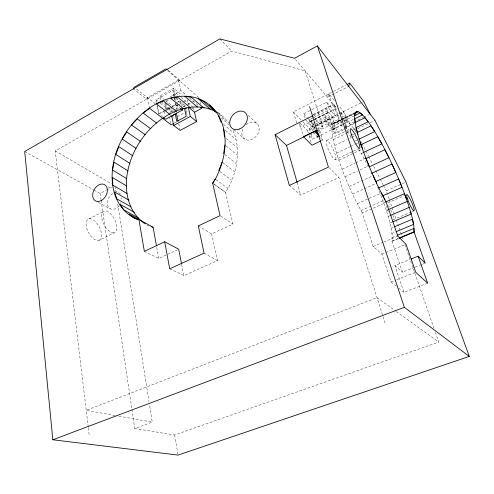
<?xml version="1.0" encoding="UTF-8"?>
<svg xmlns="http://www.w3.org/2000/svg" width="494" height="494" viewBox="0 0 494 494"><rect width="100%" height="100%" fill="white"/><g stroke="black" fill="none" stroke-linecap="round" stroke-linejoin="round"><path stroke-width="0.37" stroke-dasharray="2.47 1.85" d="M414.528 267.396L402.468 272.169L391.989 241.282L392.137 235.218A67.456 12.918 65.7 0 0 377.737 187.473M334.179 100.313L328.769 93.829L327.405 97.256L348.708 86.394M168.306 70.339L179.878 80.405L178.587 79.997L147.428 97.645L146.595 99.232L133.306 88.858M198.31 225.894L211.66 233.934L232.946 224.06L225.474 192.24L228.574 187.504A66.357 49.857 -55.9 0 0 233.075 130.564M88.247 427.106L55.223 150.923L231.68 51.098L305.138 70.87L323.039 127.353L318.216 129.737M160.692 99.671L159.945 95.966L173.641 88.253L181.656 95.021M173.808 96.231L173.493 94.743L180.909 90.593L186.114 95.027M170.325 96.762L174.913 94.2L176.636 95.632M166.157 101.153L168.17 100.029M164.916 109.032L167.312 107.704L172.443 111.792M176.728 102.493L179.779 100.807M157.111 106.377L158.58 113.787L163.804 110.903M164.459 110.545L169.677 107.655M172.289 106.216L175.549 104.413L181.279 109.081M158.58 113.787L158.969 114.089L164.187 111.206M164.842 110.847L170.059 107.964M170.708 107.606L175.926 104.722M177.97 105.037L173.937 107.26L164.607 99.732M178.643 104.666L182.675 102.443M183.348 102.073L187.38 99.85L188.517 104.95M169.806 112.502L174.876 109.717M175.506 109.372L176.772 108.674L178.322 109.927M183.126 106.772L185.108 105.685L185.435 107.161M179.828 108.723L182.521 107.247M183.194 106.877L187.232 104.666M187.905 104.296L191.938 102.079M192.611 101.715L193.957 100.974M177.235 116.609L184.398 112.706M185.046 112.354L188.307 110.582M191.561 108.803L192.864 108.1M174.363 123.136L176.272 122.104M94.051 190.079L100.109 193.45L106.136 190.301M106.803 189.949L111.49 187.504M296.684 122.833L293.417 111.903L332.826 91.754M333.499 91.409L345.658 85.19M88.895 218.928L104.29 211.08M305.026 117.838L303.773 113.756L311.189 109.995M311.862 109.649L326.682 102.128L333.296 109.859L335.29 115.929L316.722 125.167M313.165 114.522L332.394 104.827L335.926 109.001L339.23 118.986L341.687 121.839M313.357 114.83L334.358 104.246M313.783 115.787L328.689 108.285L335.29 115.929M312.529 130.799L309.158 119.857L313.19 117.831M313.857 117.492L327.3 110.742L331.845 115.948L336.581 130.478M309.713 121.666L327.886 112.558M307.743 117.992L310.726 121.172L314.147 119.455M314.826 119.116L333.296 109.859M335.926 109.001L300.506 126.748L298.117 124.303M314.135 130.583L311.276 121.351L313.116 123.321L315.092 122.333M315.635 122.061L326.281 116.745L328.757 124.457L333.32 129.527L335.864 128.279L331.332 123.185L328.757 124.457M315.956 123.864L331.845 115.948M341.224 112.41L340.619 112.712L341.626 113.91L346.467 128.415L344.991 126.705M302.976 121.876L309.349 128.52L314.814 125.803M315.499 125.457L338.736 113.898M339.421 113.558L361.719 102.468M362.392 102.128L363.745 101.461M305.65 119.881L312.597 127.217L316.037 125.507M315.771 126.026L332.431 117.751M300.154 123.123L307.601 130.811L340.267 114.589M341.626 113.91L342.237 113.614M319.161 134.856L320.205 135.961L317.821 128.341L330.844 121.888L332.573 123.833L335.753 133.633L343.787 129.718M326.281 116.745L324.49 114.732L327.689 124.698L339.23 118.986M333.469 123.234L354.896 112.657M309.701 135.121L314.487 132.763M317.901 131.077L343.799 118.288L347.109 122.197L320.192 135.399M334.586 123.012L340.761 119.962M341.453 119.622L353.809 113.521M333.234 124.043L340.632 120.394M343.318 119.066L354.081 113.762M336.328 122.66L341.082 120.32M341.762 119.98L353.994 113.947M98.961 240.331A11.862 6.101 62.1 0 0 96.305 222.553A11.862 6.101 62.1 0 0 86.259 226.091A11.862 6.101 62.1 0 0 98.961 240.331L114.441 232.699A11.979 5.903 62.3 0 0 111.57 214.834A11.979 5.903 62.3 0 0 101.826 218.218A11.979 5.903 62.3 0 0 114.441 232.699M332.518 126.507L353.932 116.01M309.528 135.986L312.597 139.129L319.501 135.739M332.147 129.761L342.472 124.76M343.132 124.371L354.167 119.023M353.926 121.919L349.888 123.895L343.521 111.52L338.606 105.623M357.959 119.943L363.343 117.313M364.016 116.985L368.728 114.682M345.794 127.1L353.994 123.099M332.499 134.14L353.988 123.654M321.328 140.667L322.662 140.018L319.599 130.237L317.821 128.341M344.46 129.391L347.084 128.113L343.799 118.288M326.658 140.407L345.806 131.101M346.492 130.768L350.592 128.773M347.115 131.929L349.826 130.614M353.216 128.971L355.248 127.983M333.283 139.641L345.516 133.707M346.195 133.38L349.591 131.731M353.673 129.755L355.032 129.101M340.712 113.021L355.038 129.996L357.1 128.996M357.786 128.668L369.469 123.012M370.154 122.679L374.965 120.351M351.444 135.294L356.162 133.022M334.66 145.582L346.992 139.648M349.733 138.332L351.104 137.672M351.79 137.344L354.531 136.023M355.347 140.864L356.73 140.203M336.673 153.109L349.801 146.854M350.493 146.52L354.643 144.544M355.334 144.217L357.409 143.229M335.482 159.655A10.59 2.217 65 0 0 330.628 144.563A10.59 2.217 65 0 0 327.016 145.903A10.59 2.217 65 0 0 335.482 159.655L352.648 151.535M353.334 151.207L359.515 148.286M338.952 160.13L361.904 149.299M361.207 153.535L362.577 152.893M342.114 169.176L355.044 163.15M355.723 162.835L365.245 158.395M144.359 251.366L158.741 258.473L177.321 249.853M289.342 185.478L300.741 195.105L338.921 177.457L382.801 315.907M345.102 176.722L357.397 171.054M360.126 169.794L368.326 166.015M349.202 186.522L372.519 175.926M352.654 194.006L363.64 189.06M364.331 188.751L375.317 183.811M169.714 268.773L183.83 275.615L217.496 260.591L211.66 233.934M357.329 203.658L380.695 193.302M389.044 198.829L386.271 190.832L405.315 182.391M360.978 210.512L384.295 200.28M383.622 202.812L385.011 202.207M396.305 286.199L391.05 281.957L381.887 254.132L373.143 246.463L362.25 212.976L386.271 202.478M387.759 202.855L404.024 195.76M386.271 210.481L387.666 209.876M388.056 216.44L389.463 215.835M411.206 212.006L393.335 219.62A8.806 1.538 66.2 0 0 392.903 215.31M411.891 211.71L413.953 210.833M389.871 223.078L392.001 222.177M390.964 228.265L393.73 227.098M391.847 233.495L395.342 232.032M392.082 237.484L396.318 235.718M373.143 246.463L383.035 242.344M383.739 242.054L397.868 236.169M392.001 240.998L398.411 238.336M391.989 241.282L398.207 238.701M381.887 254.132L406.019 244.234M427.65 283.186L403.888 292.331L394.897 265.531L409.68 259.603M415.238 267.112L421.623 264.586M422.327 264.302L424.457 263.463M391.05 281.957L395.997 280.012M396.701 279.734L415.757 272.243M131.923 409.458L134.732 428.539L152.276 422.142L149.509 404.66M134.732 428.539L174.629 434.973L438.746 342.058L435.461 332.61M115.083 415.497L86.24 410.341L377.008 297.629L395.719 311.09M118.875 416.17L152.276 422.142M98.318 202.417L110.292 208.869M204.059 253.175L217.496 260.591M24.7 151.51L93.378 189.702M108.229 186.751L112.157 189.011M114.775 190.517L118.702 192.777A9.083 6.558 -60.4 0 1 120.826 194.722M55.223 150.923L111.527 183.817M220.676 216.057L232.946 224.06M213.247 183.533L225.474 192.24M214.538 184.571L225.511 192.382M396.342 311.541L438.746 342.058M215.829 179.588L227.993 188.399M219.984 171.566L231.433 180.125M160.797 115.491L162.619 116.899M222.701 162.6L234.65 171.826M136.572 89.13L155.24 103.783M170.022 114.651L171.165 115.553M171.542 115.849L175.16 118.696M224.838 154.474L236.12 163.421M155.752 99.56L159.753 102.733M160.359 103.215L171.208 111.823M161.143 101.894L172.832 111.212M173.413 111.681L175.166 113.077M165.169 103.654L168.077 105.975M170.399 107.84L172.147 109.236M159.945 95.966L164.027 99.263M398.633 288.082L403.888 292.331M226.135 145.958L237.342 155.091M174.586 98.411L185.491 107.408M175.932 98.084L185.108 105.685M226.196 138.431L236.756 147.206M173.493 94.743L175.642 96.528M176.228 97.015L178.001 98.491M170.3 91.378L170.677 91.693M172.511 90.136L180.551 96.873M181.137 97.367L192.926 107.247M225.406 130.558L235.934 139.475M189.585 97.979L199.415 106.346M223.43 124.161L233.372 132.682M233.767 129.663L244.74 139.147M167.583 70.438L199.341 98.022M221.133 117.893L228.95 124.667M219.058 114.54L226.338 120.876M218.045 112.385L221.942 115.917M394.897 265.531L402.468 272.169M248.167 115.423L257.726 124.278M362.25 212.976L355.68 200.552A67.456 12.918 65.7 0 1 332.795 137.604A67.456 12.918 65.7 0 1 343.182 127.267M328.967 167.596L338.921 177.457M219.898 38.903L231.68 51.098M293.417 111.903L302.445 121.32M312.98 132.256L317.704 137.184M320.587 137.832L322.662 140.018M303.773 113.756L307.249 117.461M309.158 119.857L313.881 124.896L315.456 129.959M312.474 115.868L323.039 127.353M327.689 124.698L335.753 133.633M345.121 125.834L347.084 128.113M342.046 123.284L338.606 119.301L333.734 104.561L337.186 108.649M295.48 59.428L337.254 108.921M355.038 129.996L356.44 132.732M360.651 140.932L361.707 142.982M362.059 143.668L365.566 150.503M365.918 151.189L368.37 155.974M368.722 156.654L372.235 163.489M373.637 166.225L375.743 170.325M376.095 171.01L379.954 178.532M380.306 179.211L383.109 184.682M383.461 185.367L386.271 190.832M389.297 199.557L391.822 206.832M392.069 207.554L396.108 219.188M396.361 219.916L401.912 235.91M402.165 236.638L403.425 240.275M404.938 244.635L433.948 328.244M343.521 111.52L347.109 122.197M328.769 93.829L332.394 104.827M326.682 102.128L328.689 108.285M327.3 110.742L333.32 129.527M383.035 316.642L385.579 324.681M317.253 135.739L318.383 139.376M313.116 123.321L315.289 130.311M310.726 121.172L312.597 127.217M309.349 128.52L310.43 132.059M311.3 134.887L312.597 139.129M307.601 130.811L308.262 132.972M309.139 135.856L311.776 144.495M299.494 123.37L303.489 136.665M297.129 182.502L300.741 195.105M200.36 102.431L200.706 103.901M193.512 107.741L194.185 110.724M185.596 107.902L187.547 116.782M178.587 79.997L180.909 90.593M180.545 101.208L181.668 106.364M173.641 88.253L174.913 94.2M176.889 103.24L178.161 109.186M175.135 101.004L172.888 90.451L156.135 99.868L156.919 103.802M175.654 103.419L177.229 110.817M173.968 96.972L174.598 99.949M175.234 102.925L175.549 104.413M178.779 123.877L179.859 128.971M169.516 116.825L170.875 123.401M167.312 107.704L168.077 111.416M164.811 101.9L166.657 110.897M164.014 111.162L164.91 115.571M157.049 104.456L158.969 114.089M181.625 264.302L183.83 275.615M147.428 97.645L149.46 108.18M156.734 247.333L158.741 258.473M174.629 434.973L178.062 455.098M114.96 186.51L115.682 191.073M117.726 203.997L149.027 401.622M100.109 193.45L101.011 199.557M101.122 200.317L131.805 408.692M88.333 427.872L89.155 434.732M218.292 113.101A66.357 49.857 -55.9 0 1 228.605 122.833M149.176 226.129A66.357 49.857 -55.9 0 1 146.477 224.659M246.166 124.636A9.948 7.669 -49.7 0 1 259.054 127.131A9.948 7.669 -49.7 0 1 249.384 140.08A9.948 7.669 -49.7 0 1 242.739 129.224M121.771 197.816A9.083 6.558 -60.4 0 1 121.765 199.261M120.956 202.614A9.083 6.558 -60.4 0 1 120.456 203.695M119.153 205.695A9.083 6.558 -60.4 0 1 107.945 206.399A9.083 6.558 -60.4 0 1 113.299 193.154M388.259 211.815A8.806 1.538 66.2 0 1 386.709 207.702M386.53 207.097A8.806 1.538 66.2 0 1 386.24 205.986M388.482 205.689A8.806 1.538 66.2 0 1 389.445 207.313M390.754 209.888A8.806 1.538 66.2 0 1 392.224 213.352M347.029 131.682A67.456 12.918 65.7 0 1 351.438 137.647M358.798 149.244A67.456 12.918 65.7 0 1 368.808 167.874"/><path stroke-width="0.74" d="M354.803 118.646L355.371 122.981M354.939 115.473L355.025 113.422L355.427 113.095M222.109 162.143L218.774 170.665M223.652 153.535L224.949 145.001M348.708 86.394L349.709 83.115L363.745 101.461L370.074 114.021M215.223 179.149L212.704 183.268M133.306 88.858L134.158 87.234L165.848 68.932L167.151 69.333M182.144 108.575L182.465 110.051L165.657 119.239L163.835 117.838M186.423 107.976L184.614 108.964L186.219 116.312L176.846 121.394L175.296 114.058L171.739 116.004L173.709 125.445L180.168 130.422L196.643 121.604L194.5 112.119M173.721 123.481L171.177 124.859L162.73 118.375M317.395 45.893L294.51 58.28L219.898 38.903L24.7 151.51L52.846 439.771L178.062 455.098L469.3 356.415L406.019 182.076L374.965 120.351L317.395 45.893L404.345 307.33L469.3 356.415M173.709 125.445L190.332 116.461L196.643 121.604M347.01 84.499L349.709 83.115M312.474 115.868L328.442 167.077L289.342 185.478L275.096 134.695L312.474 115.868L309.577 106.593M304.168 136.325L314.357 131.293L319.55 136.745M275.096 134.695L286.501 145.415L317.525 130.076M355.18 112.842L357.335 111.52L358.07 111.94L354.673 113.614M354.606 115.682L359.99 113.027L362.429 114.972L354.167 119.023M354.673 122.765L364.924 117.763L368.116 121.734L355.921 127.656M320.662 140.988L311.992 145.217L303.489 136.665M356.835 132.701L370.975 125.877L374.711 131.608L358.805 139.215M360.54 144.94L377.762 136.77L381.788 143.871L363.263 152.572M164.693 241.764L144.359 251.366L138.907 219.497L134.905 218.336A68.135 50.339 -56 0 1 122.617 138.122A68.135 50.339 -56 0 1 200.583 99.485A68.135 50.339 -56 0 1 215.816 178.235L212.636 183.101L220.028 215.637L198.31 225.894L204.059 253.175L169.714 268.773L164.693 241.764L178.698 249.217L181.483 263.549M365.702 158.679L384.882 149.744L388.945 157.753L369.104 166.892M371.414 173.45L391.946 164.082L395.799 172.492L375.922 181.452M378.651 187.911L398.584 179.007L401.999 187.312L382.677 195.846M385.703 201.904L404.425 193.71L406.432 199.002M388.364 209.573L407.21 201.416M390.167 215.532L409.143 207.394M392.705 221.874L411.138 214.044L410.65 212.074M394.422 226.808L412.404 219.213L413.503 224.424L396.04 231.742M397.726 235.132L413.953 228.37L414.089 231.834L399.127 238.04M399.59 238.127L414.102 232.106L413.861 226.135A68.277 11.004 65.7 0 0 382.739 145.545A68.277 11.004 65.7 0 0 354.643 115.645A68.277 11.004 65.7 0 0 379.744 189.832L386.339 202.552L397.868 236.169L406.019 244.234L415.757 272.243L427.65 283.186L418.128 256.213L411.088 259.041M52.846 439.771L404.345 307.33M151.152 226.709L153.128 227.289L156.468 245.851M137.554 219.669L133.584 217.656L129.02 214.013L153.128 227.289M138.258 217.835L123.901 209.938L120.147 204.393L134.51 212.389M130.984 206.832L116.658 198.767L114.627 191.987L128.928 200.181M127.088 193.475L112.78 185.133L112.539 177.581L126.791 186.077M126.705 178.667L112.552 170.041L114.071 162.193L128.144 170.986M129.774 163.335L115.775 154.369L118.924 146.687L132.824 155.826M136.054 148.385L122.253 139.061L122.642 138.172L126.835 131.997L140.524 141.494M145.156 134.695L131.534 124.994L132.126 124.204L137.276 118.955L150.787 128.823M156.549 123.068L143.167 113.027L149.744 108.384L163.014 118.566M169.59 114.219L156.444 103.882L163.483 100.93L176.519 111.391M181.279 109.081L182.465 110.051M183.521 108.748L170.646 98.189L177.71 97.164L190.493 107.803M189.214 107.803L194.525 112.218L201.725 108.316L200.57 107.334M197.495 107.081L184.793 96.33L191.437 97.355L204.059 108.155M210.611 109.477L198.082 98.639L203.849 101.739L216.31 112.564M215.137 111.131L209.586 105.136L211.265 106.605M418.128 256.213L425.167 263.178L414.102 232.106M315.505 131.009L318.636 134.306M218.342 115.473L221.09 122.154M384.999 199.971L381.38 193M376.687 183.194L373.205 175.611M369.006 165.7L365.924 158.08M223.652 129.076L224.437 136.974M362.596 148.972L360.175 141.914M315.678 130.682L316.129 132.126M357.959 134.374L356.39 128.44M286.501 145.415L297.129 182.502M188.387 107.717L190.332 116.461M176.321 112.978L178.044 121.104M145.174 223.844A66.357 49.857 -55.9 0 1 139.771 141.945A66.357 49.857 -55.9 0 1 217.638 112.694M407.47 198.835A8.904 1.309 66.1 0 0 413.953 210.833A8.904 1.309 66.1 0 0 409.742 198.372A8.904 1.309 66.1 0 0 407.47 198.835M239.133 129.138A10.226 7.762 -50 0 0 245.919 113.342A10.226 7.762 -50 0 0 230.605 118.616A10.226 7.762 -50 0 0 239.133 129.138M351.234 134.214A10.732 1.896 65.1 0 0 359.515 148.286A10.732 1.896 65.1 0 0 354.34 133.114A10.732 1.896 65.1 0 0 351.234 134.214M101.233 200.589A9.318 6.607 -60.4 0 0 105.71 185.497A9.318 6.607 -60.4 0 0 93.125 192.178A9.318 6.607 -60.4 0 0 101.233 200.589"/></g></svg>
